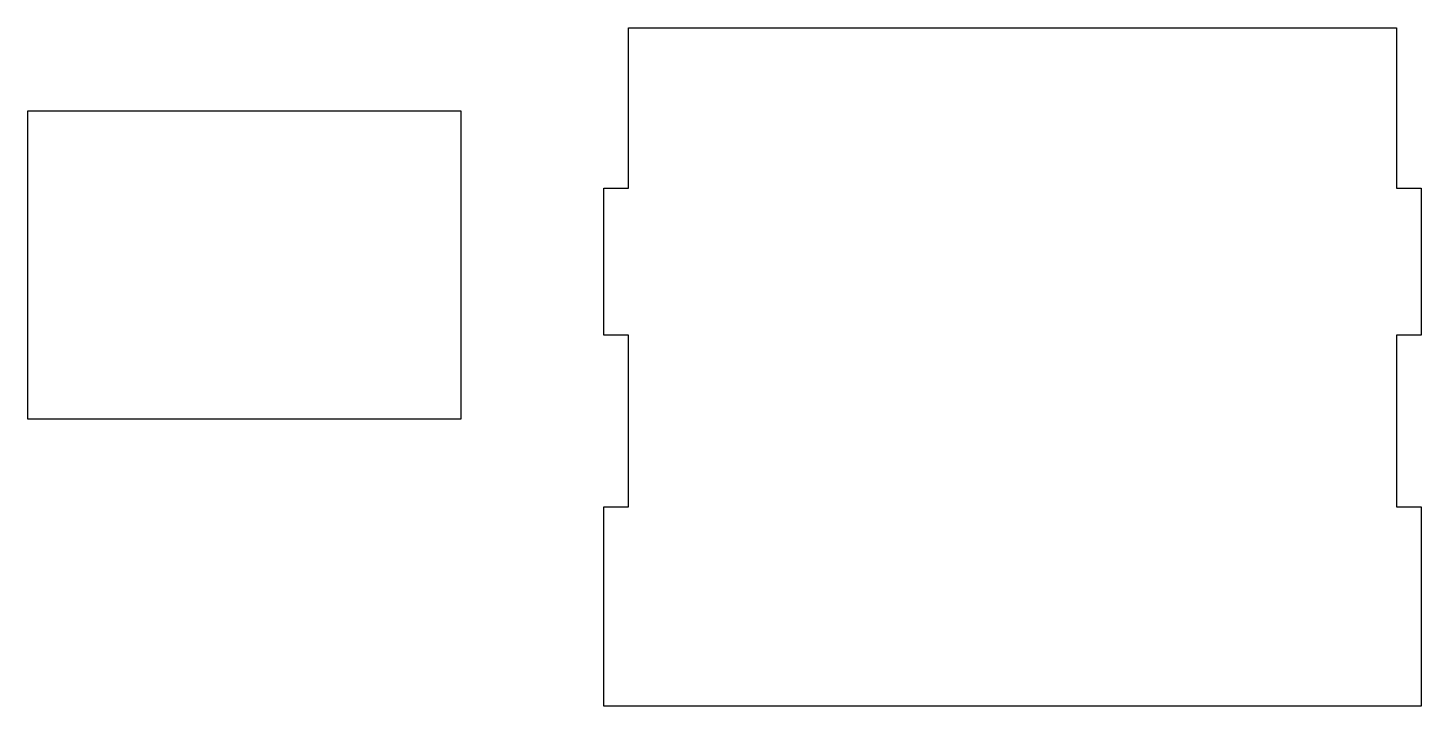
# Model space of a CAD drawing. Extents: x 0.06 to 0.8, y -1.37 to 0.05.
# Drawn here: x 0.063 to 0.734, y -0.276 to 0.051 of the extents above; entities outside this region: 4.
import ezdxf

# ---------------------------------------------------------------- set-up
doc = ezdxf.new("R2010")
doc.units = 0
doc.header["$MEASUREMENT"] = 0
doc.layers.add('BLACK', color=7, linetype='CONTINUOUS')

msp = doc.modelspace()

# ---------------------------------------------------------------- linework, layer by layer
at = {"layer": 'BLACK', "linetype": 'CONTINUOUS'}
for p, q in [((0.35236, -0.02598), (0.35236, 0.05118)), ((0.35236, 0.05118), (0.72244, 0.05118)), ((0.72244, 0.05118), (0.72244, -0.02598)), ((0.06299, -0.13728), (0.06299, 0.01114)), ((0.06299, 0.01114), (0.27165, 0.01114)), ((0.27165, 0.01114), (0.27165, -0.13728)), ((0.34055, -0.09685), (0.34055, -0.02598)), ((0.34055, -0.02598), (0.35236, -0.02598)), ((0.72244, -0.02598), (0.73425, -0.02598)), ((0.73425, -0.02598), (0.73425, -0.09685)), ((0.35236, -0.09685), (0.34055, -0.09685)), ((0.35236, -0.17953), (0.35236, -0.09685)), ((0.73425, -0.09685), (0.72244, -0.09685)), ((0.72244, -0.09685), (0.72244, -0.17953)), ((0.27165, -0.13728), (0.06299, -0.13728)), ((0.34055, -0.27559), (0.34055, -0.17953)), ((0.34055, -0.17953), (0.35236, -0.17953)), ((0.72244, -0.17953), (0.73425, -0.17953)), ((0.73425, -0.17953), (0.73425, -0.27559)), ((0.73425, -0.27559), (0.34055, -0.27559)), ((0.60524, -1.36732), (0.60524, -1.1311)), ((0.60524, -1.1311), (0.79618, -1.1311)), ((0.79618, -1.1311), (0.79618, -1.36732)), ((0.79618, -1.36732), (0.60524, -1.36732))]:
    msp.add_line(p, q, dxfattribs=at)

doc.saveas('drawing.dxf')
